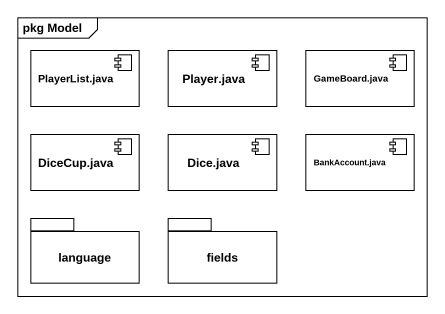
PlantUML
@startuml
mainframe pkg Model
component "PlayerList.java" as PlayerList_java
component "Player.java" as Player_java
component "GameBoard.java" as GameBoard_java
component "DiceCup.java" as DiceCup_java
component "Dice.java" as Dice_java
component "BankAccount.java" as BankAccount_java
package language {
}
package fields {
}
@enduml
